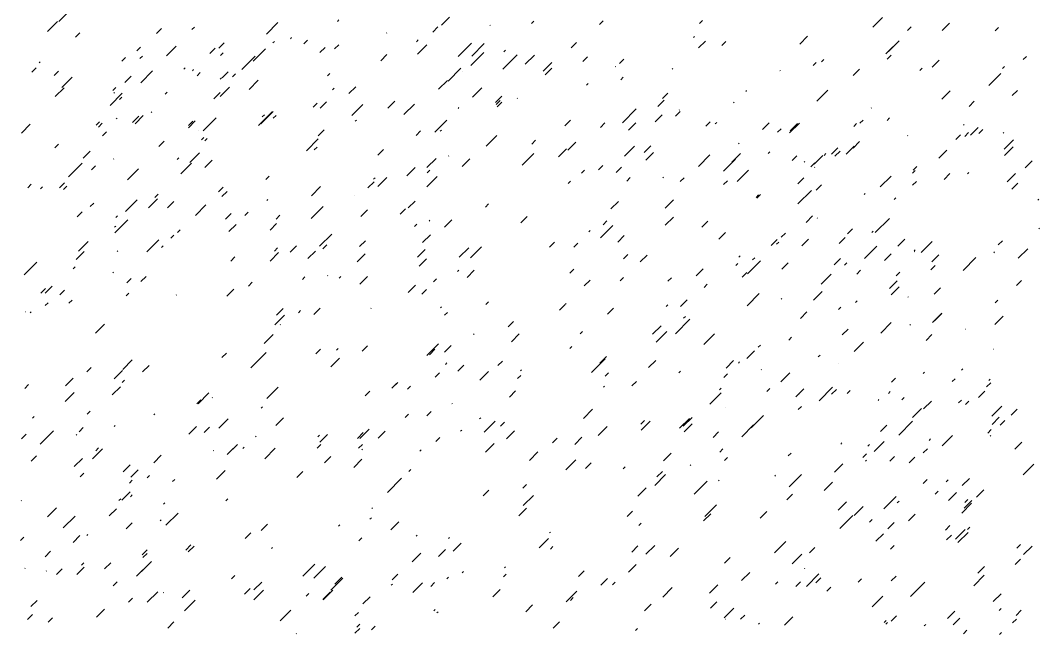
# Model space of a CAD drawing. Header units: millimetres. Extents: x -5080 to 169092, y -130394 to 7197.
# Drawn here: x 19470 to 25427, y -19905 to -16317 of the extents above; entities that cross this region are included whole.
import ezdxf

# ---------------------------------------------------------------- set-up
doc = ezdxf.new("R2010")
doc.units = ezdxf.units.MM
doc.header["$LTSCALE"] = 50
doc.layers.add('pio-Stipple', color=7, linetype='Continuous', lineweight=5)

# ---------------------------------------------------------------- blocks, each defined once
blk = doc.blocks.new('Group')
at = {"layer": 'pio-Stipple', "color": 7, "linetype": 'Continuous', "lineweight": 5, "transparency": 33554687}
for p, q in [((11148.6, 9058.2), (11206.8, 9116.4)), ((11214.2, 9115.8), (11265.4, 9167)), ((12842.8, 9116.4), (12852, 9125.7)), ((13452.3, 9094.4), (13498.2, 9140.4)), ((13978, 9103.3), (13991.6, 9116.9)), ((14374.5, 9098.3), (14395.5, 9119.3)), ((14959.8, 9104.3), (14976, 9120.6)), ((16028.4, 9139), (15972.1, 9082.7)), ((11814.6, 9074.6), (11784.6, 9044.6)), ((12007.3, 9082.9), (11992.5, 9068.2)), ((12495.7, 9109.8), (12427.7, 9041.8)), ((13400.8, 9054), (13430.9, 9084.1)), ((13737.8, 9095.1), (13734.3, 9091.5)), ((16196.9, 9084.8), (16175.5, 9063.5)), ((16377.5, 9063.2), (16420.5, 9106.2)), ((16707.5, 9079.7), (16688, 9060.2)), ((11337.3, 9049.5), (11312.8, 9025)), ((12474.5, 8999.2), (12465.5, 8990.2)), ((12568.3, 9014.5), (12575.3, 9021.4)), ((12668.2, 9006.1), (12646.4, 8984.4)), ((13131.4, 9048.7), (13129.6, 9046.9)), ((13304.9, 8997.3), (13315.7, 9008.1)), ((14924.5, 9021.5), (14930.7, 9027.7)), ((14953.7, 8961.3), (14993.9, 9001.4)), ((15090, 8975.2), (15113.6, 8998.8)), ((15590.4, 9029.2), (15544.9, 8983.6)), ((16063.7, 8940.2), (16125.6, 9002.1)), ((11691.5, 8964.8), (11671.3, 8944.7)), ((11844.8, 8915.8), (11901.1, 8972.1)), ((12128.4, 8959.6), (12096.5, 8927.8)), ((12149.6, 8959.3), (12181.3, 8991)), ((12350.4, 8883.7), (12422.6, 8955.9)), ((12740.9, 8933.9), (12771.3, 8964.3)), ((12850.9, 8979.8), (12826.4, 8955.4)), ((13365.5, 8979.8), (13311.4, 8925.7)), ((13548.1, 8911), (13625.9, 8988.7)), ((13627.8, 8914), (13700.4, 8986.6)), ((13825.6, 8948.7), (13814.9, 8938)), ((14209, 8961.2), (14239.9, 8992.1)), ((16089.9, 8968.6), (16047.5, 8926.1)), ((11106.2, 8879.2), (11100.6, 8873.5)), ((11583.5, 8884.5), (11603.9, 8904.9)), ((11703.6, 8913.4), (11689, 8898.8)), ((12159.7, 8917.6), (12174.9, 8932.9)), ((12362.5, 8914), (12284.3, 8835.9)), ((13132.4, 8922.2), (13096.3, 8886.1)), ((13699.5, 8935.2), (13623.1, 8858.8)), ((13893.2, 8921.1), (13809.2, 8837.1)), ((13940.6, 8865.5), (13994.5, 8919.3)), ((14304.9, 8910.2), (14276.6, 8882)), ((14516.8, 8895), (14492.1, 8870.3)), ((15686.3, 8894.2), (15671.5, 8879.3)), ((16055.6, 8895.5), (16079.2, 8919.1)), ((16359.3, 8889.8), (16318.7, 8849.2)), ((16851.8, 8893.5), (16870.4, 8912.1)), ((11082, 8844.6), (11056.5, 8819.2)), ((11213.2, 8825.5), (11187.9, 8800.3)), ((11693.5, 8757.5), (11762.8, 8826.8)), ((11952.8, 8844.8), (11945, 8837)), ((11995.2, 8826.8), (12002.7, 8834.3)), ((12023.4, 8798.7), (12041.6, 8816.9)), ((12169.7, 8786.8), (12205.4, 8822.4)), ((13564.3, 8842.4), (13489.9, 8768)), ((13571.3, 8824.7), (13571.9, 8825.3)), ((14097, 8875.8), (14046.2, 8824.9)), ((14057.7, 8803.8), (14096.9, 8843)), ((14466.3, 8850), (14470, 8853.6)), ((14803.4, 8841.8), (14798.9, 8837.4)), ((15432, 8829.7), (15429.6, 8827.3)), ((15623.7, 8858.1), (15640.8, 8875.2)), ((15895.2, 8837.5), (15857.1, 8799.4)), ((16261.5, 8842.8), (16247.6, 8829)), ((16742.8, 8851.9), (16731.2, 8840.3)), ((11231.3, 8730.2), (11292.1, 8791)), ((11638, 8797.1), (11600.3, 8759.5)), ((12158.6, 8779.3), (12165.6, 8786.3)), ((12246.4, 8809.4), (12228.9, 8791.9)), ((12380.6, 8772.8), (12326.7, 8718.9)), ((12799.4, 8811.4), (12785.4, 8797.5)), ((13485.5, 8771.9), (13433.6, 8720)), ((14513.8, 8790.2), (14499, 8775.5)), ((16650.9, 8742.4), (16720.8, 8812.3)), ((11194, 8677.8), (11245.2, 8729)), ((11531, 8712.8), (11547.3, 8729.2)), ((11537.1, 8697.6), (11539.5, 8700)), ((11836.7, 8691.6), (11847.1, 8702)), ((12157.6, 8700.3), (12120.6, 8663.2)), ((12157.6, 8676.8), (12212, 8731.2)), ((12813.5, 8715.8), (12823.2, 8725.5)), ((12949.7, 8734.6), (12909.7, 8694.6)), ((13687.4, 8728.4), (13631.6, 8672.7)), ((14308.9, 8753), (14299.1, 8743.2)), ((15229.2, 8706.7), (15234.4, 8711.8)), ((15645.9, 8649.5), (15710.3, 8713.9)), ((16423.9, 8710.3), (16375.7, 8662.1)), ((16817.4, 8712.4), (16787.8, 8682.8)), ((11513.8, 8625.3), (11585.3, 8696.9)), ((11583.5, 8673.2), (11569.4, 8659.2)), ((12742.9, 8610), (12779.4, 8646.6)), ((13177.8, 8649.9), (13137.2, 8609.3)), ((13803.4, 8679), (13767.5, 8643.1)), ((13794.3, 8655), (13770.3, 8631)), ((13776.1, 8617.1), (13803.4, 8644.3)), ((13895.2, 8667.3), (13893.1, 8665.1)), ((14752.9, 8656.9), (14715.5, 8619.4)), ((14743.8, 8666.6), (14773.4, 8696.2)), ((15158.5, 8641.1), (15161.7, 8644.2)), ((16534.9, 8619.2), (16565.1, 8649.4)), ((11754, 8584.6), (11758.2, 8588.8)), ((12461.3, 8588.1), (12382, 8508.8)), ((12395.7, 8518.4), (12467.2, 8589.9)), ((12724.7, 8637.8), (12701.4, 8614.5)), ((12992.1, 8630.5), (12927.6, 8566)), ((13292.8, 8633.5), (13231.4, 8572.2)), ((13548.1, 8607.8), (13552.6, 8612.3)), ((14509.7, 8524.5), (14589.9, 8604.7)), ((14819.5, 8563.5), (14845.4, 8589.4)), ((14841.7, 8599.7), (14840.4, 8598.4)), ((15964.8, 8611.8), (15963, 8610)), ((11452.3, 8528.9), (11433.7, 8510.3)), ((11468.4, 8521.8), (11445.8, 8499.1)), ((11550.2, 8546.2), (11554.9, 8551)), ((11645, 8525.4), (11683, 8563.4)), ((11708.6, 8565.9), (11660.6, 8518)), ((11971.9, 8495.2), (12012.3, 8535.6)), ((11971.9, 8507.1), (11998.1, 8533.3)), ((12134.4, 8552.8), (12059.1, 8477.5)), ((12416.9, 8571.3), (12403.9, 8558.3)), ((12484.5, 8566.2), (12468.4, 8550.1)), ((12947.7, 8533.1), (12954.6, 8540.1)), ((13411.9, 8468.9), (13482.2, 8539.3)), ((14172.7, 8506.2), (14205.2, 8538.8)), ((14406.8, 8522.8), (14381.2, 8497.2)), ((14587.4, 8524.6), (14543.5, 8480.7)), ((14699.4, 8529.4), (14741.3, 8571.3)), ((15022.3, 8528.9), (14997.3, 8503.9)), ((15059.7, 8525.9), (15051.6, 8517.9)), ((15328.1, 8483.9), (15367.3, 8523.2)), ((15543, 8522.6), (15486.2, 8465.9)), ((15531.9, 8520.6), (15489, 8477.7)), ((15860.8, 8503), (15877.3, 8519.5)), ((15915.3, 8540), (15896.4, 8521.1)), ((16055.6, 8537.3), (16070.5, 8552.1)), ((11047.6, 8515.4), (10996.2, 8464)), ((11493.6, 8470.4), (11470, 8446.8)), ((12033.5, 8481.6), (12033.4, 8481.6)), ((12766.1, 8483.3), (12731.2, 8448.4)), ((13302.9, 8450.5), (13329.1, 8476.8)), ((13444.2, 8474.6), (13450.6, 8481.1)), ((15436, 8488.5), (15415.9, 8468.4)), ((16506.6, 8513.9), (16502, 8509.3)), ((16531.9, 8467.3), (16509.4, 8444.7)), ((16588.4, 8496.3), (16543.3, 8451.2)), ((16591.4, 8460.6), (16615.8, 8485)), ((16734.7, 8462.5), (16739, 8466.8)), ((11829.7, 8416.7), (11798.8, 8385.9)), ((12048.6, 8424.2), (12062.5, 8438.1)), ((12067.8, 8418.2), (12080.8, 8431.2)), ((12662.1, 8360), (12731.3, 8429.2)), ((13712.6, 8387.1), (13774.7, 8449.3)), ((14001.1, 8421.9), (13978.4, 8399.2)), ((14237.3, 8410.7), (14190.6, 8364)), ((15190.8, 8404.9), (15187.4, 8401.5)), ((15856.8, 8376.1), (15894.8, 8414.1)), ((16175.7, 8448.3), (16177.9, 8450.6)), ((16485.4, 8454.2), (16458, 8426.7)), ((16795.2, 8424.8), (16740.6, 8370.1)), ((11213.1, 8399.6), (11190.5, 8377)), ((11357.4, 8317.4), (11397.4, 8357.4)), ((12037.5, 8349.1), (11980.1, 8291.6)), ((12723.7, 8381.6), (12707.1, 8365.1)), ((13112.2, 8368.3), (13078.9, 8335.1)), ((13991.1, 8343.9), (13923.5, 8276.4)), ((14182.8, 8372.3), (14134.6, 8324.2)), ((14520.8, 8328.7), (14580, 8387.9)), ((14674.2, 8388.4), (14636.1, 8350.2)), ((14690.3, 8350), (14645.5, 8305.2)), ((15198.9, 8344.1), (15148, 8293.2)), ((15370.4, 8353.4), (15360.7, 8343.7)), ((15687.3, 8333.4), (15697.5, 8343.6)), ((15731.7, 8340.6), (15768.5, 8377.4)), ((15750.8, 8328.5), (15781.4, 8359)), ((15863.9, 8387.4), (15816.4, 8340)), ((16404.7, 8364.2), (16357.6, 8317.1)), ((16793.2, 8384.3), (16741.3, 8332.4)), ((11271.6, 8208.6), (11351.6, 8288.6)), ((11536, 8313.1), (11533.6, 8310.7)), ((11916.4, 8319.1), (11906.8, 8309.5)), ((11927.5, 8225.7), (11989.9, 8288)), ((12111.2, 8306.5), (12067.8, 8263.2)), ((13366.4, 8262.1), (13420.1, 8315.8)), ((13491.6, 8329.3), (13493.7, 8331.4)), ((13616.7, 8313.6), (13571.8, 8268.7)), ((15019.3, 8335.8), (14952.8, 8269.3)), ((15100, 8240.9), (15170.1, 8310.9)), ((15500.6, 8303.3), (15527.5, 8330.2)), ((15570.2, 8293), (15574.1, 8296.8)), ((15609.6, 8265.9), (15633.4, 8289.7)), ((15628.7, 8281.3), (15680.9, 8333.4)), ((16904.2, 8301.7), (16863.7, 8261.2)), ((11429.1, 8271.5), (11406, 8248.4)), ((11681.3, 8255.2), (11616, 8189.9)), ((13249.4, 8214.7), (13297.6, 8262.8)), ((13367.5, 8232.5), (13382.8, 8247.8)), ((14287.7, 8247.4), (14270, 8229.7)), ((14369.4, 8249.8), (14393.5, 8273.8)), ((14471.4, 8232.7), (14503.6, 8264.9)), ((15179.7, 8180.3), (15246.2, 8246.8)), ((15630.8, 8262.7), (15633.3, 8265.2)), ((16220.1, 8245.3), (16205, 8230.3)), ((16209, 8246.7), (16230.5, 8268.2)), ((16388.6, 8193.4), (16421.9, 8226.8)), ((16533.9, 8233.3), (16526.2, 8225.7)), ((16806.3, 8226.9), (16758, 8178.6)), ((11052.7, 8164.5), (11032.9, 8144.7)), ((11248.4, 8173.6), (11218.6, 8143.7)), ((12425, 8193.3), (12444.7, 8213)), ((13057.7, 8179.6), (13021.6, 8143.5)), ((13062.7, 8203), (13053.4, 8193.7)), ((13078.9, 8152.1), (13131.3, 8204.5)), ((13426, 8209.8), (13366.5, 8150.3)), ((14191.8, 8168.9), (14206.1, 8183.2)), ((14533.9, 8183.1), (14554.1, 8203.3)), ((14745.8, 8202.1), (14749.3, 8205.7)), ((14868.9, 8201.9), (14847.3, 8180.3)), ((15122.2, 8184.8), (15099.9, 8162.5)), ((15533.9, 8167.1), (15569.4, 8202.7)), ((16078.8, 8212.8), (16015.2, 8149.2)), ((16204.9, 8158.9), (16227.4, 8181.3)), ((16819.4, 8170.5), (16784.5, 8135.5)), ((11118.3, 8149.5), (11107.4, 8138.7)), ((11241.4, 8133.7), (11262, 8154.3)), ((11776.2, 8087.3), (11795.8, 8106.9)), ((12147.5, 8120.6), (12174.6, 8147.7)), ((12197.9, 8123.2), (12167.3, 8092.6)), ((12691.4, 8097.6), (12744.5, 8150.8)), ((12942.6, 8101.2), (12943.4, 8102)), ((15289.7, 8087.2), (15304.9, 8102.4)), ((15294.7, 8083.2), (15316.1, 8104.7)), ((15613.6, 8129), (15534.7, 8050.1)), ((15640.8, 8129.7), (15672.1, 8160.9)), ((15922.4, 8105.3), (15928.1, 8111)), ((11398.8, 8034.7), (11418.4, 8054.4)), ((11673.2, 8074.6), (11604.1, 8005.4)), ((11738.8, 8028), (11790.9, 8080.1)), ((11849.8, 8026.8), (11887.8, 8064.8)), ((12074.8, 8045.3), (12012.6, 7983.1)), ((12431, 8070), (12436.1, 8075)), ((13297.8, 8066.6), (13257.2, 8026.1)), ((13725.7, 8049.6), (13708, 8031.9)), ((14485.5, 8064.6), (14441.2, 8020.3)), ((14758.9, 8025.9), (14806.9, 8073.8)), ((16106, 8085.9), (16096.3, 8076.2)), ((16942.5, 8076.9), (16937.3, 8071.7)), ((11351.3, 8003.1), (11322.3, 7974.1)), ((12221.1, 7994.8), (12188.1, 7961.8)), ((12321, 8001.1), (12301.4, 7981.4)), ((12506.7, 7984), (12484.2, 7961.5)), ((12689.3, 7964.4), (12759.5, 8034.6)), ((13019.3, 8016.2), (12979.7, 7976.6)), ((13241.3, 8021.2), (13210.5, 7990.4)), ((11618.7, 7956.5), (11543, 7880.8)), ((11548.1, 7970.1), (11558.1, 7980.1)), ((12250.4, 7929.3), (12209.1, 7888)), ((12487.5, 7935.4), (12449.1, 7897)), ((13306.9, 7931.6), (13293.1, 7917.8)), ((13379.5, 7949.9), (13384.1, 7954.5)), ((13469.3, 7915), (13511.8, 7957.4)), ((13915.4, 7939.1), (13952.1, 7975.8)), ((14417.9, 7950.6), (14395.7, 7928.5)), ((14758.9, 7925.1), (14806.6, 7972.8)), ((15007.2, 7948.4), (14972.7, 7913.9)), ((15582.3, 7942), (15620.2, 7979.9)), ((15649.9, 7968), (15647.4, 7965.4)), ((15986.9, 7882.7), (16069.5, 7965.3)), ((11541, 7913.6), (11547.3, 7919.9)), ((11870, 7850.1), (11887.8, 7868)), ((11923.5, 7899.3), (11907.9, 7883.6)), ((12809.4, 7873.8), (12738.2, 7802.5)), ((13386.6, 7869.7), (13340.7, 7823.8)), ((14312.9, 7887.4), (14320.2, 7894.7)), ((14453.2, 7923.1), (14381.2, 7851.2)), ((14481.4, 7827.1), (14519.8, 7865.5)), ((15111.1, 7882), (15072.5, 7843.4)), ((15461.2, 7879.9), (15437.5, 7856.2)), ((15824.5, 7874.4), (15854, 7903.9)), ((15966.8, 7883.3), (15974.6, 7891.2)), ((16942.5, 7903.5), (16947.3, 7908.2)), ((11386.7, 7829.4), (11330.6, 7773.4)), ((11728.7, 7769.7), (11799.4, 7840.4)), ((11824.6, 7804.4), (11814.9, 7794.7)), ((12604.6, 7805.3), (12566.5, 7767.2)), ((12781.2, 7811.5), (12757.1, 7787.4)), ((13006.2, 7834.5), (12972.6, 7800.9)), ((14112.1, 7826.5), (14083.1, 7797.6)), ((14224.1, 7796.7), (14248.5, 7821.1)), ((15378.5, 7806.9), (15413.9, 7842.3)), ((15409.8, 7813.8), (15422.5, 7826.5)), ((15597.4, 7844.7), (15557.1, 7804.3)), ((15776, 7818.9), (15811.7, 7854.6)), ((16159.5, 7843.5), (16118.8, 7802.8)), ((16255.3, 7765.7), (16319.4, 7829.7)), ((16729.6, 7834.7), (16704.9, 7810)), ((11317, 7725.3), (11363, 7771.2)), ((11556.2, 7772.3), (11559.6, 7775.7)), ((12449.2, 7715.2), (12499.3, 7765.3)), ((12474.4, 7774.5), (12492.8, 7792.9)), ((12670.2, 7730.2), (12714.7, 7774.7)), ((12957.7, 7711.2), (13004.7, 7758.1)), ((13310.9, 7738.4), (13356.7, 7784.2)), ((13611.6, 7794), (13555.5, 7737.9)), ((13684.3, 7799.1), (13620.2, 7735.1)), ((14541, 7754.9), (14515.4, 7729.3)), ((14653, 7750.8), (14613.4, 7711.2)), ((15196.8, 7747), (15189.2, 7739.4)), ((15924.4, 7731.3), (15996.2, 7803.2)), ((16079.8, 7758.8), (16040.1, 7719.2)), ((16214, 7775.4), (16220.7, 7782.1)), ((16217, 7772.2), (16214.7, 7770)), ((16358.3, 7752.6), (16317.6, 7712)), ((16684.2, 7769.2), (16679, 7763.9)), ((16822.4, 7732.3), (16878, 7787.8)), ((11085.9, 7709.2), (11012.8, 7636.1)), ((12219.1, 7715.9), (12243.3, 7740.1)), ((13321, 7686.9), (13364, 7730)), ((15171.6, 7689.7), (15183.4, 7701.5)), ((15239.2, 7640.5), (15316.1, 7717.4)), ((15282.6, 7735.8), (15269.3, 7722.5)), ((15441, 7668.5), (15477.9, 7705.4)), ((15784.1, 7730.6), (15747.3, 7693.8)), ((15820.4, 7706.6), (15806.2, 7692.3)), ((16337.1, 7690.3), (16311.4, 7664.7)), ((16499.5, 7660.7), (16575.1, 7736.3)), ((11298.9, 7671.4), (11310.7, 7683.3)), ((11530.9, 7647.2), (11534.5, 7650.7)), ((11694.4, 7595.9), (11724.5, 7626)), ((12786.2, 7631), (12784.5, 7629.3)), ((12862.9, 7625.8), (12852.3, 7615.2)), ((13019.3, 7626.5), (12973.8, 7581)), ((13545, 7655.3), (13552.2, 7662.5)), ((13642.9, 7662), (13601.3, 7620.5)), ((14225.1, 7668.1), (14201.8, 7644.7)), ((14979.9, 7669.9), (14940.2, 7630.2)), ((15235.2, 7648.8), (15208.7, 7622.4)), ((15670.1, 7582), (15728.3, 7640.2)), ((15900.1, 7662.1), (15878.4, 7640.4)), ((16130.2, 7652.1), (16108.8, 7630.7)), ((11135.4, 7529.3), (11175.1, 7569.1)), ((11636.9, 7614.7), (11611.8, 7589.5)), ((12323, 7569.6), (12345.5, 7592)), ((12638.9, 7608.9), (12653.3, 7623.3)), ((13298.8, 7575), (13256.1, 7532.3)), ((13422.9, 7611.7), (13405.1, 7593.8)), ((14285.7, 7570.7), (14319.5, 7604.6)), ((14514.7, 7620.7), (14495.3, 7601.3)), ((14775, 7597.8), (14794.9, 7617.7)), ((15004.1, 7580.4), (14986.1, 7562.4)), ((16069.7, 7556.6), (16114, 7601)), ((16079.8, 7519.4), (16126.5, 7566.1)), ((16811.3, 7572.7), (16840.6, 7601.9)), ((11136.4, 7556.1), (11109.5, 7529.2)), ((11248.4, 7546), (11220.3, 7518)), ((11623.8, 7529), (11607.7, 7512.8)), ((11900.2, 7517), (11902, 7518.7)), ((12195.9, 7510.3), (12238.4, 7552.8)), ((13337.1, 7523.3), (13364.4, 7550.6)), ((15308.8, 7525.6), (15237.6, 7454.4)), ((15677.1, 7537.7), (15626.3, 7486.9)), ((16180.7, 7507.8), (16177.2, 7504.4)), ((16331, 7522.3), (16368, 7559.3)), ((11135.4, 7455.5), (11151.5, 7471.7)), ((11273.6, 7469.7), (11292.4, 7488.5)), ((13451.2, 7448.3), (13445.7, 7442.8)), ((13710.5, 7462.6), (13725.7, 7477.8)), ((14141.3, 7429.5), (14174.5, 7462.7)), ((14180.7, 7468.5), (14176.9, 7464.7)), ((14763.9, 7451.4), (14773.4, 7460.9)), ((14887, 7489.3), (14848.6, 7450.8)), ((15437, 7492.8), (15440.7, 7496.4)), ((15785.1, 7447.2), (15771.2, 7433.3)), ((15880, 7483.6), (15871.2, 7474.8)), ((16703.3, 7488.5), (16687.3, 7472.5)), ((11018.3, 7419.1), (11019.1, 7419.9)), ((11052.6, 7420.1), (11046.6, 7414)), ((12533.9, 7399.5), (12478, 7343.6)), ((12525.9, 7439), (12486.5, 7399.6)), ((12614.6, 7414.2), (12627.4, 7426.9)), ((12741.8, 7441), (12704.8, 7404)), ((13038.5, 7439.3), (13041, 7441.8)), ((13468.3, 7399.1), (13485.8, 7416.5)), ((14456.2, 7440.1), (14421.4, 7405.3)), ((14876.9, 7392.8), (14866.1, 7381.9)), ((15549, 7381), (15586.5, 7418.6)), ((16321.9, 7356.9), (16376.1, 7411)), ((16333, 7367.1), (16376.4, 7410.4)), ((16734.6, 7394.5), (16686.1, 7346)), ((11429, 7294.4), (11481.5, 7346.8)), ((12507.7, 7343.4), (12509.7, 7345.4)), ((13872.9, 7362.4), (13841.8, 7331.3)), ((14685.2, 7288.2), (14734.4, 7337.4)), ((14818.4, 7290.4), (14903.8, 7375.8)), ((16019.2, 7295.3), (16080.1, 7356.3)), ((16188.7, 7342.4), (16191.8, 7345.5)), ((12414.8, 7233.9), (12467.8, 7286.9)), ((13642.9, 7290.9), (13638.8, 7286.8)), ((13906.2, 7291.5), (13859.6, 7244.9)), ((14262.4, 7291.1), (14276.1, 7304.7)), ((14768, 7304.7), (14705.5, 7242.2)), ((14984.9, 7227.8), (15047.4, 7290.3)), ((15497.5, 7270.6), (15480.8, 7253.9)), ((15828.5, 7318.8), (15793.8, 7284.2)), ((16283.6, 7251.9), (16317.7, 7286.1)), ((16512.6, 7317.2), (16514.2, 7318.8)), ((13018.3, 7220.1), (12988.5, 7190.4)), ((13434, 7231.9), (13366.1, 7164.1)), ((13468.3, 7183.3), (13508.4, 7223.3)), ((14214, 7217.2), (14202.1, 7205.3)), ((15302.8, 7212.4), (15316, 7225.6)), ((15918.3, 7243), (15863, 7187.7)), ((12193.9, 7178.6), (12167.2, 7152)), ((12425.9, 7181.5), (12337.7, 7093.2)), ((12717.6, 7174.1), (12744.3, 7200.7)), ((12847.7, 7206.1), (12837.3, 7195.6)), ((13380.5, 7169), (13412.4, 7200.9)), ((14377.4, 7119.8), (14416.3, 7158.6)), ((15236.2, 7145.9), (15281.6, 7191.3)), ((15653.9, 7156.8), (15663.9, 7166.8)), ((16679.1, 7202.1), (16677.9, 7201)), ((11378.5, 7069.2), (11404.1, 7094.8)), ((11642.9, 7138.2), (11588, 7083.2)), ((11741.8, 7105.9), (11704.6, 7068.7)), ((12855.8, 7148.2), (12805.4, 7097.8)), ((13474.3, 7112.4), (13482.5, 7120.5)), ((13582.3, 7107.9), (13546.4, 7072)), ((13781.1, 7105.6), (13807.3, 7131.8)), ((14407.7, 7145.2), (14327.2, 7064.7)), ((14662, 7093.6), (14703.9, 7135.4)), ((15158.5, 7135.3), (15114.4, 7091.2)), ((15186.7, 7120.4), (15193.1, 7126.8)), ((15769.9, 7118.4), (15769.6, 7118)), ((11297.8, 7031.3), (11253.6, 6987.1)), ((11586.4, 7076.6), (11538.5, 7028.7)), ((13439, 7062.6), (13413.9, 7037.4)), ((13675.1, 7019.9), (13726.5, 7071.3)), ((13896.1, 7029.8), (13914.3, 7047.9)), ((13919.3, 7081), (13912.9, 7074.6)), ((14427.9, 7062.7), (14408.7, 7043.5)), ((14848.7, 7072.9), (14838.4, 7062.6)), ((15101.9, 7035.8), (15122.6, 7056.4)), ((15319.9, 7080.1), (15321.7, 7081.8)), ((15487.4, 7063.6), (15435, 7011.1)), ((16080.7, 7007.6), (16105.7, 7032.5)), ((16267.4, 7058.9), (16274.7, 7066.1)), ((16498.5, 7086), (16491.2, 7078.8)), ((11015.3, 6972.3), (11037.4, 6994.4)), ((11574.3, 6980.7), (11527.4, 6933.8)), ((11598.5, 7020.4), (11585.1, 7007)), ((12496.6, 6978.7), (12431.4, 6913.5)), ((13187.8, 7001.2), (13160.1, 6973.5)), ((13182.7, 6992.4), (13196.5, 7006.1)), ((13253.4, 6968.2), (13270.2, 6985.1)), ((14398.6, 6979.2), (14404.7, 6985.3)), ((14591.4, 7013.1), (14564.6, 6986.4)), ((15085.8, 6974), (15076.2, 6964.4)), ((15353.2, 6954), (15369.8, 6970.7)), ((15737.6, 6978.7), (15658.9, 6900)), ((16436.9, 7011.6), (16453.8, 7028.5)), ((16636.7, 6980.3), (16661.3, 7004.9)), ((16650.8, 7018.5), (16657.6, 7025.2)), ((11251.4, 6894.7), (11304, 6947.3)), ((12091.9, 6945.4), (12028.4, 6881.9)), ((12112.1, 6918.6), (12110.5, 6917)), ((13006.1, 6928.9), (13033.4, 6956.1)), ((13848.7, 6921.8), (13884.8, 6958)), ((15020.2, 6879.6), (15086.6, 6946)), ((15570.1, 6969.8), (15522.3, 6921.9)), ((15542.9, 6940.8), (15542, 6939.9)), ((15759.8, 6965.8), (15731.8, 6937.8)), ((15823.4, 6942.9), (15840.3, 6959.8)), ((16074.7, 6953.8), (16064.1, 6943.2)), ((16142.3, 6905.6), (16155.6, 6918.9)), ((16626.6, 6955.5), (16590.7, 6919.6)), ((12021.3, 6881.4), (12044.2, 6904.4)), ((12405.7, 6864), (12397.5, 6855.8)), ((13514.7, 6884.3), (13512.5, 6882.1)), ((15110, 6861.1), (15108.6, 6859.7)), ((15536.8, 6849.1), (15554.7, 6866.9)), ((16007.1, 6906.5), (16003, 6902.3)), ((16257.3, 6853.7), (16204.8, 6801.2)), ((16315.8, 6898.1), (16269.5, 6851.8)), ((16490.4, 6903.3), (16473.9, 6886.8)), ((16532.8, 6897.2), (16514, 6878.4)), ((16726.5, 6868.7), (16667.1, 6809.3)), ((16816.3, 6851.7), (16780.7, 6816.1)), ((11070.8, 6807.5), (11061.5, 6798.3)), ((11380.5, 6821.9), (11398.7, 6840)), ((11776.1, 6823.7), (11770.5, 6818.1)), ((12150.4, 6739.5), (12205.1, 6794.1)), ((12527.8, 6801), (12482.3, 6755.5)), ((13259.4, 6821.6), (13239.4, 6801.6)), ((13391.6, 6837.6), (13366.3, 6812.3)), ((13674.1, 6793.5), (13680.3, 6799.7)), ((14281.6, 6796.9), (14334.5, 6849.8)), ((14900.1, 6797.1), (14843.1, 6740.1)), ((14863.8, 6750.5), (14915.7, 6802.4)), ((15261.4, 6742.5), (15333.2, 6814.3)), ((16711.4, 6803.2), (16669.8, 6761.7)), ((11357.3, 6742.7), (11333.7, 6719.1)), ((11544, 6755.1), (11537.8, 6748.8)), ((12019.3, 6749.8), (11974, 6704.5)), ((12094.9, 6745.7), (12063.2, 6714.1)), ((12974.8, 6679.8), (13029, 6734)), ((13701.4, 6717.3), (13765.7, 6781.6)), ((13796.2, 6752.3), (13819.6, 6775.7)), ((14418.8, 6748.6), (14367.3, 6697)), ((14638.8, 6785.3), (14615.9, 6762.4)), ((14671.1, 6780), (14619.3, 6728.3)), ((14916.3, 6764.9), (14870.3, 6718.9)), ((15206.9, 6690), (15275.8, 6758.9)), ((16053.5, 6757.7), (16016.9, 6721.1)), ((16204.8, 6780.9), (16123.6, 6699.7)), ((16665, 6731.8), (16644.4, 6711.2)), ((16716.4, 6756.4), (16744, 6784)), ((10996.1, 6676.7), (11023.4, 6704)), ((11182.8, 6723.4), (11104.9, 6645.5)), ((11317, 6698.6), (11320.6, 6702.3)), ((12363.3, 6688.6), (12368, 6693.3)), ((12738.7, 6698.5), (12728.4, 6688.2)), ((12784.1, 6703.2), (12739.5, 6658.6)), ((12994, 6713.5), (12959.9, 6679.3)), ((13081.8, 6681.8), (13121.3, 6721.3)), ((13442, 6685.3), (13418.6, 6661.9)), ((13570.2, 6728.8), (13562.9, 6721.5)), ((13831.5, 6676.8), (13878.4, 6723.7)), ((14099.9, 6654.4), (14126.9, 6681.4)), ((14272.5, 6686.3), (14230.7, 6644.5)), ((15039.4, 6685.8), (15071.3, 6717.8)), ((16301.7, 6668.4), (16310, 6676.8)), ((16378.4, 6637.4), (16437.2, 6696.2)), ((16662.9, 6697.6), (16659, 6693.7)), ((11410.8, 6559.8), (11470.9, 6619.9)), ((11447.1, 6624.7), (11430.1, 6607.7)), ((12198.9, 6585), (12259.1, 6645.2)), ((12233.2, 6621.8), (12215.4, 6604)), ((12298.8, 6628.9), (12290.4, 6620.6)), ((12479.4, 6622.5), (12418.2, 6561.3)), ((12745.8, 6644), (12724.5, 6622.7)), ((12966.8, 6622.1), (12989.8, 6645.1)), ((12985.9, 6612.9), (12989.9, 6616.8)), ((13332, 6612.8), (13325.2, 6605.9)), ((13758.9, 6649.9), (13709.1, 6600.1)), ((15077.7, 6599.9), (15096.1, 6618.3)), ((15792.1, 6654.1), (15784.8, 6646.8)), ((15953.6, 6644), (15943.4, 6633.9)), ((15979.8, 6603.2), (16038.8, 6662.2)), ((16266.4, 6594.9), (16291.2, 6619.7)), ((16843.6, 6657.9), (16801.8, 6616.1)), ((11084.9, 6578.2), (11053.6, 6547)), ((11352.3, 6563), (11304.3, 6515)), ((11813.4, 6581.2), (11770.4, 6538.1)), ((12117.1, 6606.8), (12120.1, 6609.8)), ((12805.3, 6574.3), (12768.4, 6537.3)), ((12985.9, 6557.9), (12938.4, 6510.4)), ((14015.2, 6601.3), (13965.1, 6551.3)), ((14177.6, 6496.2), (14235.7, 6554.3)), ((14794.2, 6593.3), (14749.1, 6548.3)), ((15106, 6551.5), (15123.6, 6569.2)), ((15494.4, 6594.5), (15477.7, 6577.8)), ((15914.2, 6568.6), (15934.5, 6588.9)), ((15936.4, 6553.2), (15930.3, 6547.2)), ((16071.6, 6547.5), (16099.3, 6575.2)), ((16218.9, 6571.3), (16185.2, 6537.5)), ((11590.4, 6485), (11631.3, 6525.9)), ((11679.2, 6496.4), (11636, 6453.2)), ((13272.5, 6498.8), (13260.3, 6486.6)), ((14293.7, 6504.1), (14326.4, 6536.8)), ((14513.6, 6502.9), (14524.5, 6513.8)), ((14908.2, 6526), (14904.1, 6521.9)), ((15747.7, 6482), (15796.9, 6531.2)), ((16913.2, 6528.6), (16852, 6467.5)), ((11361.3, 6476.4), (11339.8, 6454.9)), ((11643.9, 6435.1), (11628.2, 6419.4)), ((11730.7, 6449.5), (11744.9, 6463.7)), ((11892.1, 6440.2), (11879.3, 6427.4)), ((12187.8, 6493.4), (12137.1, 6442.7)), ((12640.8, 6487.4), (12605.7, 6452.2)), ((13218, 6446.9), (13135.9, 6364.8)), ((14760.9, 6469.2), (14697.4, 6405.7)), ((14742.7, 6487.5), (14710.5, 6455.3)), ((15069.6, 6431.3), (15074.4, 6436)), ((15403.6, 6464.5), (15398.8, 6459.6)), ((15556, 6468.1), (15484.3, 6396.4)), ((16267.4, 6417.3), (16289.1, 6439)), ((16412.7, 6438.2), (16401, 6426.5)), ((16495.4, 6404.3), (16537.4, 6446.2)), ((13728.6, 6377.5), (13695.4, 6344.3)), ((13927.4, 6390), (13947.3, 6409.9)), ((14598.4, 6342.7), (14647, 6391.3)), ((15004, 6430.7), (14927.2, 6353.8)), ((15687.2, 6375.2), (15737, 6425)), ((16578.2, 6336.9), (16620.3, 6379)), ((10994, 6315.2), (10996.4, 6317.6)), ((11566.2, 6316.3), (11577.4, 6327.5)), ((11583.3, 6319.5), (11631.7, 6367.9)), ((11642.9, 6349.4), (11632.7, 6339.2)), ((12190.8, 6315.3), (12201.7, 6326.3)), ((13928.4, 6287.4), (13988.3, 6347.3)), ((15502.5, 6353.3), (15470.3, 6321.1)), ((16037.3, 6269.2), (16108, 6339.9)), ((16355.2, 6371.5), (16336.8, 6353.2)), ((16414.7, 6316.5), (16461.5, 6363.3)), ((16551.9, 6317.8), (16506.4, 6272.2)), ((16527.7, 6323.1), (16509.3, 6304.7)), ((11148.4, 6222.7), (11200.6, 6274.9)), ((11551, 6268.4), (11509.5, 6226.9)), ((11834.6, 6304), (11825.6, 6295)), ((13044.4, 6269.8), (13048.4, 6273.7)), ((13903.1, 6227.8), (13948.6, 6273.3)), ((15059.5, 6292.5), (14989.9, 6222.8)), ((15818.3, 6309.6), (15770.1, 6261.4)), ((15863.7, 6229.8), (15915.2, 6281.3)), ((16126.1, 6314.1), (16115.1, 6303.1)), ((16549.9, 6300.7), (16493.1, 6243.9)), ((11309.9, 6225.9), (11240.8, 6156.8)), ((11807.3, 6199.2), (11812.1, 6204)), ((11912.3, 6244.1), (11840.3, 6172.1)), ((13032.3, 6207.3), (13041.5, 6216.5)), ((14567.1, 6254.3), (14535.9, 6223.2)), ((15026.2, 6240), (14983.6, 6197.4)), ((15313.8, 6213.7), (15352.7, 6252.6)), ((15854.7, 6228.9), (15779.3, 6153.5)), ((15953.5, 6190.2), (15969.4, 6206.1)), ((16180.6, 6198.5), (16219.8, 6237.7)), ((11608.5, 6152.1), (11643.7, 6187.3)), ((12396.6, 6141.9), (12433.8, 6179.1)), ((12848.7, 6166.9), (12857.7, 6175.9)), ((13202.9, 6192.6), (13155.3, 6145)), ((14618.6, 6184.8), (14604.5, 6170.8)), ((16060.5, 6151), (16098.1, 6188.5)), ((16396.5, 6143.9), (16422.9, 6170.3)), ((16455, 6091.5), (16511.6, 6148.1)), ((16539.8, 6161.7), (16525.6, 6147.5)), ((10990, 6083.3), (11010.1, 6103.4)), ((11338.1, 6113), (11297.7, 6072.6)), ((11377.5, 6113.4), (11383.4, 6119.4)), ((12303.8, 6094.5), (12336.8, 6127.5)), ((12984.9, 6098.1), (12967.4, 6080.6)), ((13302.7, 6108.4), (13309.7, 6115.4)), ((13498.5, 6100.2), (13492.5, 6094.2)), ((14076.7, 6095.7), (14021.3, 6040.4)), ((14087.8, 6132.5), (14083.5, 6128.2)), ((15463.1, 6077.6), (15397.5, 6011.9)), ((16034.3, 6123), (15990, 6078.7)), ((16431.8, 6115.1), (16403.7, 6087)), ((16470.2, 6071.4), (16529.9, 6131.1)), ((11166.6, 6021.2), (11134.2, 5988.8)), ((11702.4, 5999.6), (11730.7, 6028)), ((11956.7, 6027.8), (11987, 6058.1)), ((12005.1, 6050.4), (11971.3, 6016.6)), ((12458.2, 6036.7), (12464.5, 6043.1)), ((13475.3, 6030.4), (13434.4, 5989.5)), ((13519.7, 6021.8), (13565.4, 6067.6)), ((14087.8, 6033.8), (14102, 6047.9)), ((14563.1, 6014.7), (14599.8, 6051.5)), ((14697.3, 6054.5), (14646.3, 6003.5)), ((14787.1, 5989.6), (14836.5, 6039)), ((15602.4, 6010.8), (15633.7, 6042.1)), ((16096.8, 6054.6), (16075.7, 6033.5)), ((16836.5, 6059.7), (16814.5, 6037.7)), ((16853.6, 6000.8), (16903.4, 6050.6)), ((11697.3, 5901.9), (11756.4, 5961)), ((11730.6, 6008.2), (11705.8, 5983.3)), ((13280.5, 5959.4), (13330.5, 6009.4)), ((15105.9, 5951.2), (15138.2, 5983.4)), ((15557, 6003.9), (15500.6, 5947.6)), ((16836.5, 5974.9), (16804.5, 5943)), ((11015.2, 5920.6), (11017, 5922.4)), ((11142.3, 5905.5), (11140.4, 5903.6)), ((11234.2, 5917.2), (11201.3, 5884.4)), ((11363.3, 5928.4), (11319.5, 5884.6)), ((11347.2, 5940), (11360.2, 5952.9)), ((11482.4, 5917.8), (11517.9, 5953.4)), ((11668.1, 5874.6), (11704.8, 5911.3)), ((12640.8, 5875.7), (12710.1, 5945)), ((12704.4, 5863.5), (12773, 5932.2)), ((13577.2, 5900.4), (13571.3, 5894.5)), ((13579.2, 5901.4), (13574.6, 5896.8)), ((13825.4, 5929.7), (13820.5, 5924.7)), ((14285.6, 5906.2), (14252.4, 5873.1)), ((14544.9, 5898.7), (14590.1, 5943.9)), ((15572.1, 5918.7), (15575.8, 5922.4)), ((16624.5, 5932.3), (16585.4, 5893.2)), ((11556.1, 5842.7), (11531.7, 5818.4)), ((12243.2, 5878.1), (12223.9, 5858.8)), ((12401.6, 5840.6), (12355.4, 5794.3)), ((12804.3, 5792.9), (12874.4, 5863.1)), ((12868.8, 5868.9), (12827.6, 5827.7)), ((13196.8, 5886), (13163.9, 5853.2)), ((13483.4, 5860.2), (13492.1, 5868.9)), ((13829.5, 5886.2), (13813.7, 5870.4)), ((14421.8, 5860.8), (14382.8, 5821.8)), ((14450, 5824.9), (14466.1, 5841)), ((15205.8, 5849.3), (15252.6, 5896.1)), ((15403.6, 5829), (15417.4, 5842.8)), ((15521.6, 5814.9), (15548.9, 5842.2)), ((15584.2, 5815.1), (15657, 5887.9)), ((15668, 5864.9), (15638.6, 5835.6)), ((15886.9, 5840.1), (15907, 5860.2)), ((16107.9, 5874.9), (16080.3, 5847.3)), ((16191.7, 5756.6), (16275.5, 5840.5)), ((16562, 5819.2), (16623.6, 5880.8)), ((11731.6, 5723.3), (11792.5, 5784.2)), ((11825.5, 5777.4), (11827.5, 5779.4)), ((11935.5, 5748.4), (11980.7, 5793.6)), ((12334, 5803.2), (12299.8, 5769)), ((12355.2, 5736.4), (12411.9, 5793.1)), ((12801.2, 5780.9), (12758.3, 5738)), ((12816.4, 5793.1), (12759.7, 5736.4)), ((13157.4, 5822.8), (13164, 5829.3)), ((13341.1, 5836.5), (13284.5, 5779.9)), ((13410.7, 5837.7), (13388.5, 5815.5)), ((13794.1, 5797.1), (13751, 5754)), ((14243.2, 5787.9), (14180.5, 5725.3)), ((14800.2, 5808.2), (14745, 5753)), ((15066.6, 5824.5), (15017.6, 5775.6)), ((15726.5, 5810.5), (15703.8, 5787.9)), ((11087.8, 5733.7), (11051.2, 5697.1)), ((11644.8, 5746.9), (11621.8, 5723.9)), ((11949.6, 5672.8), (12011.4, 5734.6)), ((12660, 5758.3), (12675, 5773.4)), ((12991.9, 5713.1), (13034, 5755.2)), ((14221, 5749.9), (14204.6, 5733.6)), ((15061.5, 5725.6), (15023.7, 5687.8)), ((15968.6, 5695.1), (16031.8, 5758.2)), ((16676, 5726.4), (16722.2, 5772.5)), ((11435, 5635.4), (11481.3, 5681.8)), ((12570.1, 5677), (12508, 5614.8)), ((12945.5, 5643.3), (12965.5, 5663.3)), ((13405.6, 5672.5), (13414.5, 5681.3)), ((13424.8, 5660.4), (13432.1, 5667.6)), ((13983.8, 5707.3), (13943.5, 5666.9)), ((14637.7, 5672.7), (14676.1, 5711.1)), ((15160.4, 5688.1), (15103.1, 5630.8)), ((16409.6, 5628.4), (16450.9, 5669.7)), ((16722.4, 5686.5), (16710.6, 5674.7)), ((16810.2, 5645.5), (16840.3, 5675.6)), ((11031.3, 5621.1), (11060.6, 5650.4)), ((11152.4, 5606), (11177.3, 5630.9)), ((11851.7, 5571.7), (11887.7, 5607.7)), ((14140.2, 5607.5), (14104.1, 5571.3)), ((15109.9, 5623), (15110.7, 5623.7)), ((15224, 5648), (15199.3, 5623.4)), ((15310.7, 5600.7), (15304.2, 5594.2)), ((15457, 5589), (15504.7, 5636.6)), ((16039.3, 5604.9), (16049.8, 5615.4)), ((16048.4, 5593.8), (16058.8, 5604.2)), ((16110.9, 5643), (16080.4, 5612.5)), ((16481.2, 5628.8), (16442.6, 5590.1)), ((16812.2, 5624.7), (16789, 5601.5)), ((12973.8, 5570.2), (12944.6, 5541.1)), ((12955.6, 5576.7), (12974.3, 5595.4)), ((13042.4, 5561.6), (13064, 5583.2)), ((14596.3, 5568.4), (14584.7, 5556.8)), ((16273.4, 5584.7), (16282, 5593.3)), ((16522.6, 5559.2), (16502.5, 5539.1)), ((16724.4, 5545.2), (16712.9, 5533.7)), ((12601.4, 5538.2), (12603.4, 5540.2))]:
    blk.add_line(p, q, dxfattribs=at)
blk = doc.blocks.new('obj-00')
at = {"layer": 'pio-Stipple', "color": 7, "transparency": 33554687}
blk.add_blockref('Group', (0, 0), dxfattribs=at)

msp = doc.modelspace()

# ---------------------------------------------------------------- block references
at = {"layer": 'pio-Stipple', "color": 7, "transparency": 33554687}
msp.add_blockref('obj-00', (8479.6, -25438.8), dxfattribs=at)

doc.saveas('drawing.dxf')
